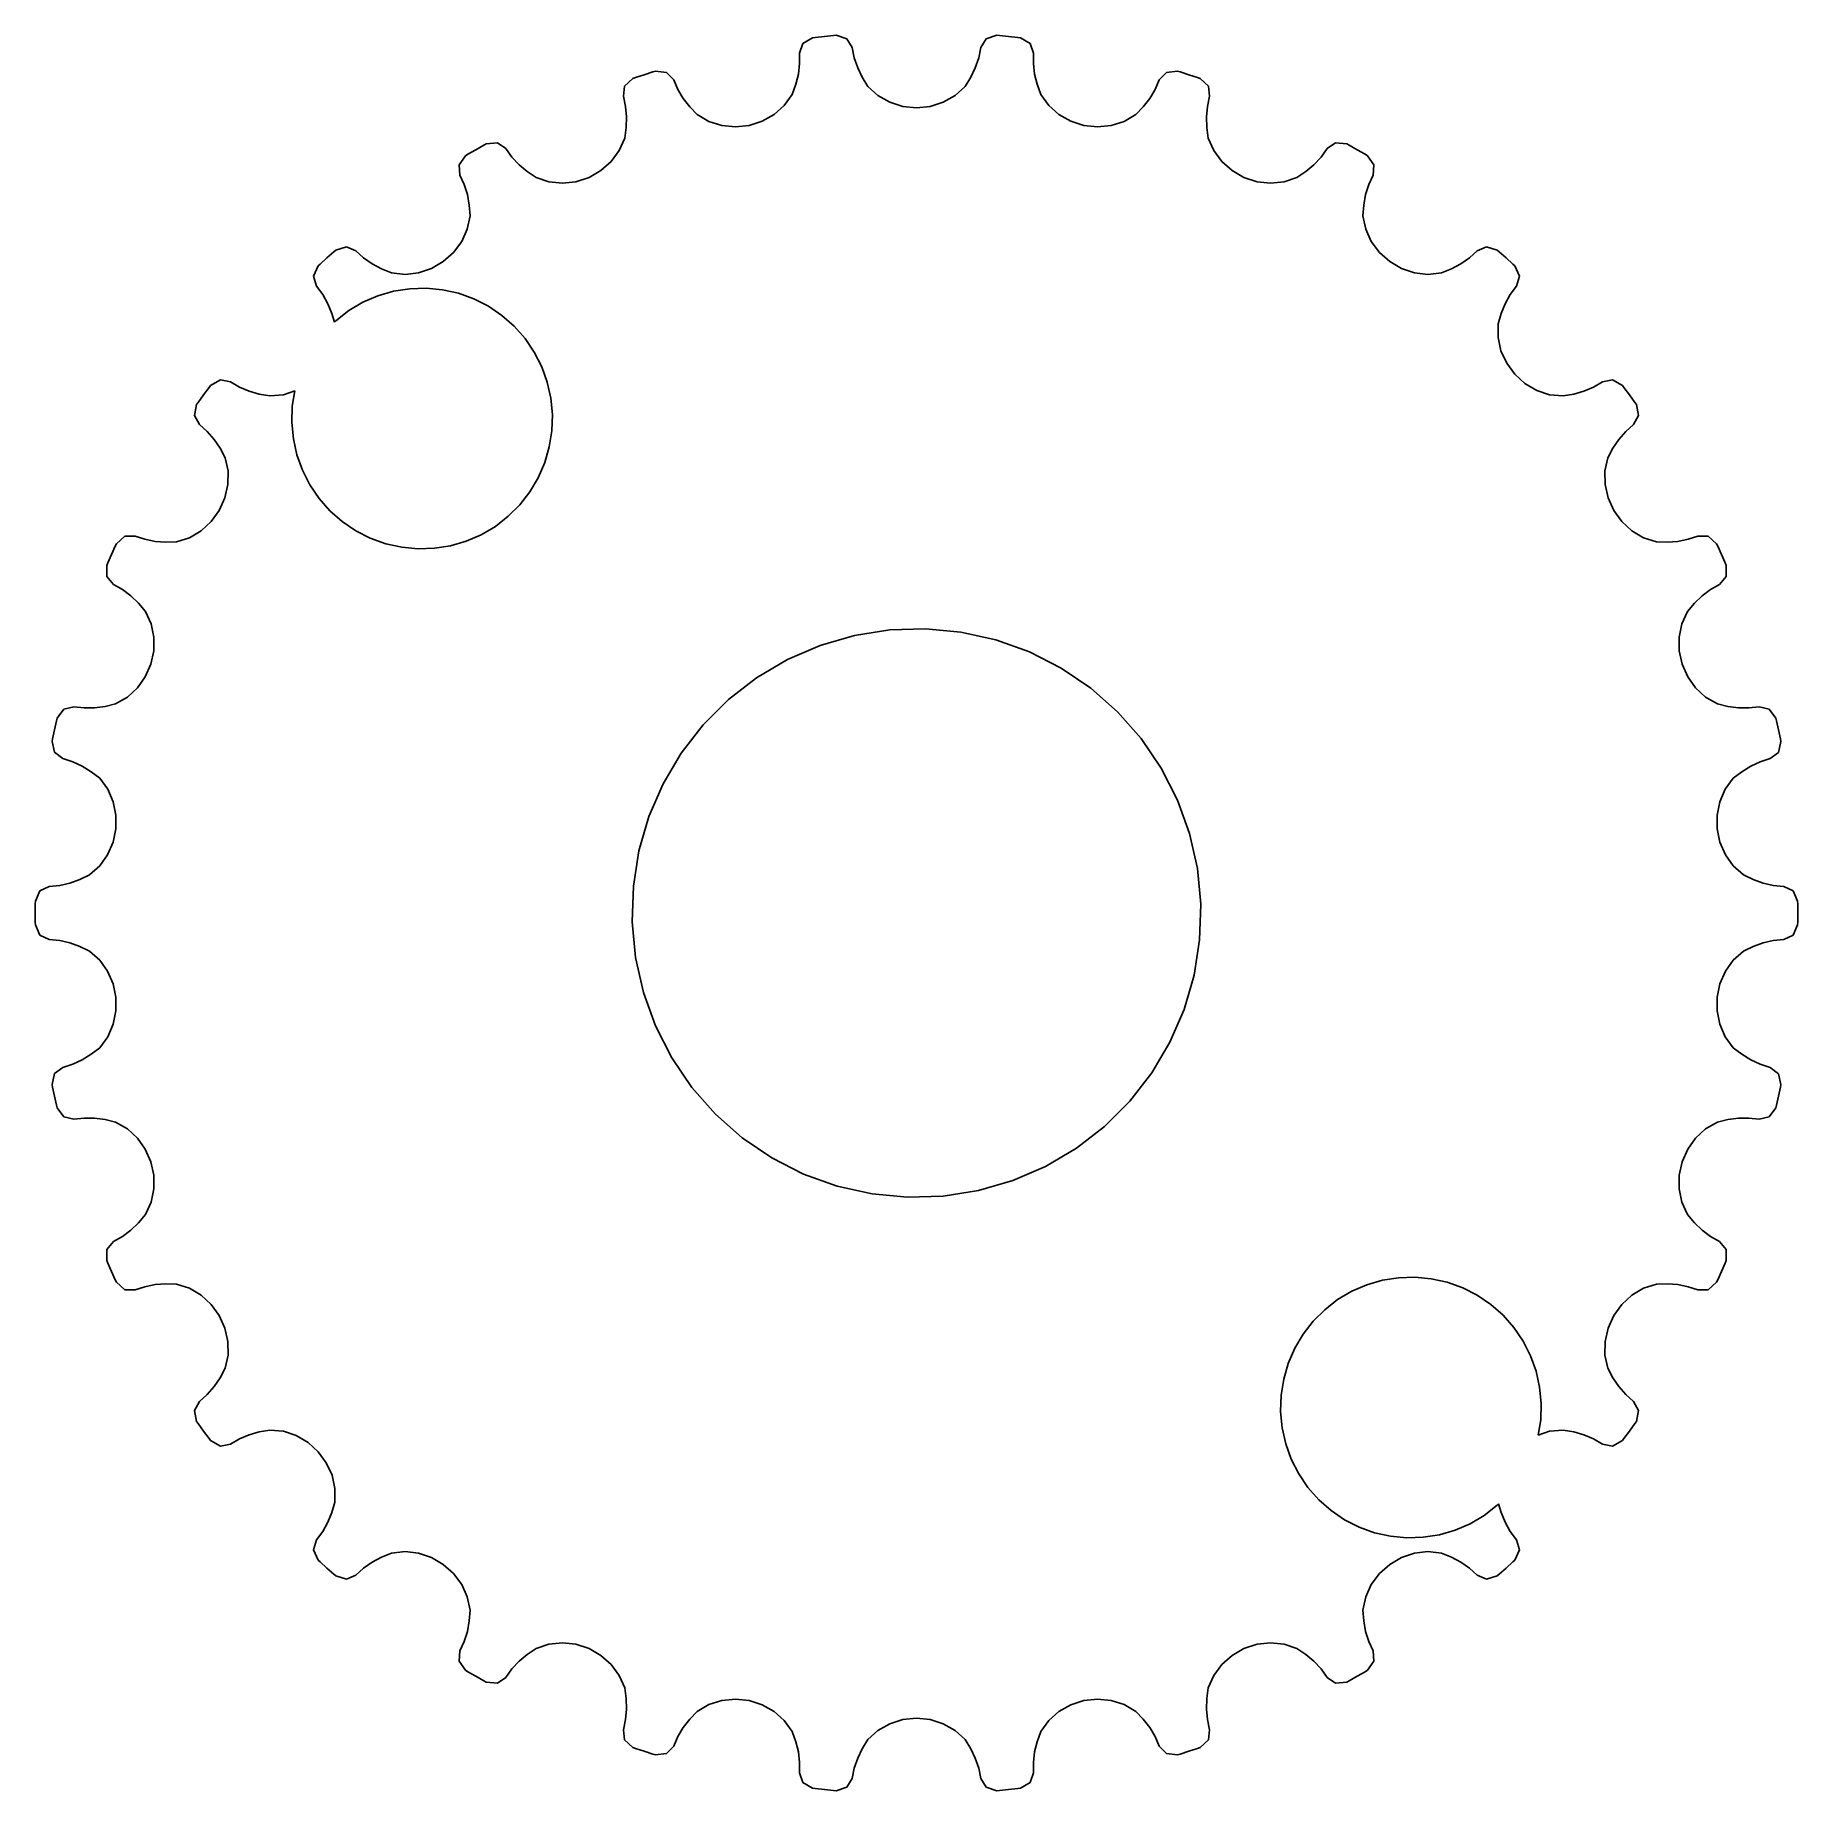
# Model space of a CAD drawing. Header units: metres. Extents: x -9.3 to 9.3, y -9.3 to 9.3.
import ezdxf

# ---------------------------------------------------------------- set-up
doc = ezdxf.new("R2010")
doc.units = ezdxf.units.M

msp = doc.modelspace()

# ---------------------------------------------------------------- linework, layer by layer
for p, q in [((-1.19814, 9.1707), (-1.23386, 9.06772)), ((-1.09613, 9.23033), (-1.19814, 9.1707)), ((-1.06837, 9.23369), (-1.09613, 9.23033)), ((-0.971619, 9.24437), (-1.06837, 9.23369)), ((-0.874756, 9.25404), (-0.971619, 9.24437)), ((-0.846893, 9.25652), (-0.874756, 9.25404)), ((-0.734589, 9.21941), (-0.846893, 9.25652)), ((-0.678375, 9.1261), (-0.734589, 9.21941)), ((-0.655991, 9.0182), (-0.678375, 9.1261)), ((0.678375, 9.1261), (0.656052, 9.0182)), ((0.734741, 9.21941), (0.678375, 9.1261)), ((0.846909, 9.25652), (0.734741, 9.21941)), ((0.874756, 9.25404), (0.846909, 9.25652)), ((0.971619, 9.24437), (0.874756, 9.25404)), ((1.06837, 9.23369), (0.971619, 9.24437)), ((1.09613, 9.23033), (1.06837, 9.23369)), ((1.19827, 9.17067), (1.09613, 9.23033)), ((1.23386, 9.06772), (1.19827, 9.17067)), ((-1.23326, 8.95753), (-1.24623, 8.84779)), ((-1.23386, 9.06772), (-1.23326, 8.95753)), ((-0.620392, 8.91356), (-0.655991, 9.0182)), ((0.656052, 9.0182), (0.620544, 8.91356)), ((1.23332, 8.95752), (1.23386, 9.06772)), ((1.24638, 8.84776), (1.23332, 8.95752)), ((-2.99127, 8.80072), (-3.07864, 8.72119)), ((-2.96481, 8.80978), (-2.99127, 8.80072)), ((-2.87239, 8.84035), (-2.96481, 8.80978)), ((-2.77966, 8.86993), (-2.87239, 8.84035)), ((-2.75293, 8.87816), (-2.77966, 8.86993)), ((-2.63536, 8.8652), (-2.75293, 8.87816)), ((-2.56099, 8.78563), (-2.63536, 8.8652)), ((-2.51665, 8.68474), (-2.56099, 8.78563)), ((-1.27243, 8.73929), (-1.31152, 8.63284)), ((-1.24623, 8.84779), (-1.27243, 8.73929)), ((-0.572189, 8.81287), (-0.620392, 8.91356)), ((-0.511993, 8.71687), (-0.572189, 8.81287)), ((0.572357, 8.81287), (0.511993, 8.71687)), ((0.620544, 8.91356), (0.572357, 8.81287)), ((1.2726, 8.73924), (1.24638, 8.84776)), ((1.31152, 8.63284), (1.2726, 8.73924)), ((2.56099, 8.78563), (2.51671, 8.68472)), ((2.6355, 8.86517), (2.56099, 8.78563)), ((2.75293, 8.87816), (2.6355, 8.86517)), ((2.77966, 8.86993), (2.75293, 8.87816)), ((2.87239, 8.84035), (2.77966, 8.86993)), ((2.96481, 8.80978), (2.87239, 8.84035)), ((2.99127, 8.80072), (2.96481, 8.80978)), ((3.07877, 8.72113), (2.99127, 8.80072)), ((-3.07864, 8.72119), (-3.09218, 8.61302)), ((-3.09218, 8.61302), (-3.0687, 8.50537)), ((-2.46007, 8.58978), (-2.51665, 8.68474)), ((-2.39198, 8.50131), (-2.46007, 8.58978)), ((-1.31152, 8.63284), (-1.39484, 8.51579)), ((-0.406158, 8.61971), (-0.511993, 8.71687)), ((-0.281647, 8.54935), (-0.406158, 8.61971)), ((0.406158, 8.61971), (0.281647, 8.54935)), ((0.511993, 8.71687), (0.406158, 8.61971)), ((1.39484, 8.51579), (1.31152, 8.63284)), ((2.46022, 8.58975), (2.39215, 8.50128)), ((2.51671, 8.68472), (2.46022, 8.58975)), ((3.06874, 8.50536), (3.09218, 8.61302)), ((3.09218, 8.61302), (3.07877, 8.72113)), ((-3.0687, 8.50537), (-3.05856, 8.39534)), ((-3.05856, 8.39534), (-3.06163, 8.28375)), ((-2.31314, 8.41994), (-2.39198, 8.50131)), ((-2.18942, 8.34689), (-2.31314, 8.41994)), ((-1.50201, 8.42108), (-1.62747, 8.35069)), ((-1.39484, 8.51579), (-1.50201, 8.42108)), ((-0.144287, 8.50659), (-0.281647, 8.54935)), ((0, 8.49216), (-0.144287, 8.50659)), ((0.144287, 8.50659), (0, 8.49216)), ((0.281647, 8.54935), (0.144287, 8.50659)), ((1.50201, 8.42108), (1.39484, 8.51579)), ((1.62747, 8.35069), (1.50201, 8.42108)), ((2.31314, 8.41994), (2.18942, 8.34689)), ((2.39215, 8.50128), (2.31314, 8.41994)), ((3.0587, 8.39528), (3.06874, 8.50536)), ((3.06178, 8.28368), (3.0587, 8.39528)), ((-3.06163, 8.28375), (-3.07773, 8.17151)), ((-2.05299, 8.30396), (-2.18942, 8.34689)), ((-1.90976, 8.2907), (-2.05299, 8.30396)), ((-1.76561, 8.30658), (-1.90976, 8.2907)), ((-1.62747, 8.35069), (-1.76561, 8.30658)), ((1.76561, 8.30658), (1.62747, 8.35069)), ((1.90976, 8.2907), (1.76561, 8.30658)), ((2.05299, 8.30396), (1.90976, 8.2907)), ((2.18942, 8.34689), (2.05299, 8.30396)), ((3.07773, 8.17151), (3.06178, 8.28368)), ((-4.73169, 8.00084), (-4.75568, 7.98648)), ((-4.64764, 8.04996), (-4.73169, 8.00084)), ((-4.5631, 8.09819), (-4.64764, 8.04996)), ((-4.53865, 8.11179), (-4.5631, 8.09819)), ((-4.42096, 8.12355), (-4.53865, 8.11179)), ((-4.33165, 8.06117), (-4.42096, 8.12355)), ((-4.26732, 7.97171), (-4.33165, 8.06117)), ((-3.13489, 8.03969), (-3.22003, 7.92477)), ((-3.07773, 8.17151), (-3.13489, 8.03969)), ((3.13489, 8.03969), (3.07773, 8.17151)), ((3.22003, 7.92477), (3.13489, 8.03969)), ((4.33165, 8.06117), (4.26736, 7.97169)), ((4.42108, 8.12349), (4.33165, 8.06117)), ((4.53865, 8.11179), (4.42108, 8.12349)), ((4.5631, 8.09819), (4.53865, 8.11179)), ((4.64764, 8.04996), (4.5631, 8.09819)), ((4.73169, 8.00084), (4.64764, 8.04996)), ((4.75568, 7.98648), (4.73169, 8.00084)), ((-4.75568, 7.98648), (-4.8246, 7.89052)), ((-4.8246, 7.89052), (-4.81535, 7.78191)), ((-4.19223, 7.89059), (-4.26732, 7.97171)), ((-4.10724, 7.81822), (-4.19223, 7.89059)), ((-4.0132, 7.755), (-4.10724, 7.81822)), ((-3.32811, 7.82985), (-3.45407, 7.75797)), ((-3.22003, 7.92477), (-3.32811, 7.82985)), ((3.32811, 7.82985), (3.22003, 7.92477)), ((3.45407, 7.75797), (3.32811, 7.82985)), ((4.10739, 7.81815), (4.0132, 7.755)), ((4.19237, 7.89053), (4.10739, 7.81815)), ((4.26736, 7.97169), (4.19237, 7.89053)), ((4.82472, 7.89044), (4.75568, 7.98648)), ((4.81535, 7.78191), (4.82472, 7.89044)), ((-4.81535, 7.78191), (-4.77, 7.68149)), ((-4.77, 7.68149), (-4.73721, 7.57597)), ((-3.877, 7.70929), (-4.0132, 7.755)), ((-3.73463, 7.69565), (-3.877, 7.70929)), ((-3.59175, 7.71246), (-3.73463, 7.69565)), ((-3.45407, 7.75797), (-3.59175, 7.71246)), ((3.59175, 7.71246), (3.45407, 7.75797)), ((3.73463, 7.69565), (3.59175, 7.71246)), ((3.877, 7.70929), (3.73463, 7.69565)), ((4.0132, 7.755), (3.877, 7.70929)), ((4.73734, 7.57588), (4.77005, 7.68146)), ((4.77005, 7.68146), (4.81535, 7.78191)), ((-4.73721, 7.57597), (-4.71701, 7.46619)), ((-4.71701, 7.46619), (-4.70943, 7.35304)), ((4.70943, 7.35304), (4.71715, 7.46608)), ((4.71715, 7.46608), (4.73734, 7.57588)), ((-4.70943, 7.35304), (-4.73793, 7.21222)), ((4.73793, 7.21222), (4.70943, 7.35304)), ((-4.79732, 7.08211), (-4.8833, 6.96678)), ((-4.73793, 7.21222), (-4.79732, 7.08211)), ((4.79732, 7.08211), (4.73793, 7.21222)), ((4.8833, 6.96678), (4.79732, 7.08211)), ((-6.21976, 6.90775), (-6.29175, 6.84224)), ((-6.14708, 6.9725), (-6.21976, 6.90775)), ((-6.12601, 6.99088), (-6.14708, 6.9725)), ((-6.01334, 7.02686), (-6.12601, 6.99088)), ((-5.91301, 6.98442), (-6.01334, 7.02686)), ((-5.83148, 6.91029), (-5.91301, 6.98442)), ((-5.74117, 6.84656), (-5.83148, 6.91029)), ((-4.8833, 6.96678), (-4.99156, 6.8703)), ((4.99156, 6.8703), (4.8833, 6.96678)), ((5.83153, 6.91026), (5.74129, 6.84647)), ((5.91301, 6.98442), (5.83153, 6.91026)), ((6.01344, 7.02678), (5.91301, 6.98442)), ((6.12601, 6.99088), (6.01344, 7.02678)), ((6.14708, 6.9725), (6.12601, 6.99088)), ((6.21976, 6.90775), (6.14708, 6.9725)), ((6.29175, 6.84224), (6.21976, 6.90775)), ((-6.31224, 6.8232), (-6.35971, 6.715)), ((-6.35971, 6.715), (-6.32808, 6.61069)), ((-6.29175, 6.84224), (-6.31224, 6.8232)), ((-5.64297, 6.79343), (-5.74117, 6.84656)), ((-5.53786, 6.75114), (-5.64297, 6.79343)), ((-5.39513, 6.73474), (-5.53786, 6.75114)), ((-5.25304, 6.75101), (-5.39513, 6.73474)), ((-5.11678, 6.79716), (-5.25304, 6.75101)), ((-4.99156, 6.8703), (-5.11678, 6.79716)), ((5.11678, 6.79716), (4.99156, 6.8703)), ((5.25304, 6.75101), (5.11678, 6.79716)), ((5.39513, 6.73474), (5.25304, 6.75101)), ((5.53786, 6.75114), (5.39513, 6.73474)), ((5.64313, 6.79332), (5.53786, 6.75114)), ((5.74129, 6.84647), (5.64313, 6.79332)), ((6.31224, 6.8232), (6.29175, 6.84224)), ((6.3598, 6.7149), (6.31224, 6.8232)), ((6.32808, 6.61069), (6.3598, 6.7149)), ((-6.32808, 6.61069), (-6.26285, 6.5219)), ((-6.26285, 6.5219), (-6.20883, 6.42549)), ((-5.83914, 6.44003), (-5.68066, 6.50862)), ((-5.68066, 6.50862), (-5.51485, 6.55679)), ((-5.51485, 6.55679), (-5.3443, 6.5838)), ((-5.3443, 6.5838), (-5.17172, 6.58923)), ((-5.17172, 6.58923), (-4.9998, 6.57298)), ((-4.9998, 6.57298), (-4.8313, 6.53531)), ((-4.8313, 6.53531), (-4.66882, 6.47682)), ((6.20894, 6.42537), (6.26288, 6.52185)), ((6.26288, 6.52185), (6.32808, 6.61069)), ((-6.20883, 6.42549), (-6.16624, 6.32231)), ((-6.16624, 6.32231), (-6.14017, 6.23036)), ((-6.12421, 6.24631), (-5.98776, 6.35214)), ((-5.98776, 6.35214), (-5.83914, 6.44003)), ((-4.66882, 6.47682), (-4.51497, 6.39842)), ((-4.51497, 6.39842), (-4.37216, 6.30136)), ((6.1353, 6.21321), (6.16635, 6.32217)), ((6.16635, 6.32217), (6.20894, 6.42537)), ((-6.14017, 6.23036), (-6.12421, 6.24631)), ((-4.37216, 6.30136), (-4.24263, 6.18718)), ((-4.24263, 6.18718), (-4.12845, 6.05765)), ((6.13391, 6.06955), (6.1353, 6.21321)), ((-4.12845, 6.05765), (-4.03139, 5.91484)), ((6.16493, 5.92993), (6.13391, 6.06955)), ((-4.03139, 5.91484), (-3.95299, 5.76099)), ((6.22507, 5.79924), (6.16493, 5.92993)), ((6.3109, 5.68236), (6.22507, 5.79924)), ((-7.3429, 5.62306), (-7.44563, 5.56444)), ((-7.23595, 5.6024), (-7.3429, 5.62306)), ((-7.14078, 5.54684), (-7.23595, 5.6024)), ((-3.95299, 5.76099), (-3.8945, 5.59851)), ((-3.8945, 5.59851), (-3.85683, 5.43001)), ((6.41818, 5.58478), (6.3109, 5.68236)), ((6.54185, 5.51132), (6.41818, 5.58478)), ((7.23595, 5.6024), (7.14081, 5.54681)), ((7.34299, 5.62296), (7.23595, 5.6024)), ((7.44563, 5.56444), (7.34299, 5.62296)), ((-7.52005, 5.46362), (-7.57684, 5.38458)), ((-7.46242, 5.54208), (-7.52005, 5.46362)), ((-7.44563, 5.56444), (-7.46242, 5.54208)), ((-7.03918, 5.50328), (-7.14078, 5.54684)), ((-6.9321, 5.47173), (-7.03918, 5.50328)), ((-6.8205, 5.45222), (-6.9321, 5.47173)), ((-6.67746, 5.46587), (-6.8205, 5.45222)), ((-6.55821, 5.50583), (-6.67746, 5.46587)), ((-6.5838, 5.3443), (-6.55821, 5.50583)), ((-3.85683, 5.43001), (-3.84059, 5.2581)), ((6.67746, 5.46587), (6.54185, 5.51132)), ((6.8205, 5.45222), (6.67746, 5.46587)), ((6.93222, 5.4716), (6.8205, 5.45222)), ((7.03929, 5.50317), (6.93222, 5.4716)), ((7.14081, 5.54681), (7.03929, 5.50317)), ((7.46242, 5.54208), (7.44563, 5.56444)), ((7.52005, 5.46362), (7.46242, 5.54208)), ((7.57684, 5.38458), (7.52005, 5.46362)), ((-7.59293, 5.36169), (-7.61687, 5.246)), ((-7.61687, 5.246), (-7.56424, 5.15054)), ((-7.57684, 5.38458), (-7.59293, 5.36169)), ((-6.58923, 5.17172), (-6.5838, 5.3443)), ((-3.84059, 5.2581), (-3.84601, 5.08551)), ((7.56424, 5.15054), (7.61693, 5.24588)), ((7.59293, 5.36169), (7.57684, 5.38458)), ((7.61693, 5.24588), (7.59293, 5.36169)), ((-7.56424, 5.15054), (-7.48196, 5.07726)), ((-7.48196, 5.07726), (-7.40909, 4.99419)), ((-6.57298, 4.9998), (-6.58923, 5.17172)), ((-3.84601, 5.08551), (-3.87302, 4.91496)), ((7.40916, 4.99405), (7.48199, 5.07721)), ((7.48199, 5.07721), (7.56424, 5.15054)), ((-7.40909, 4.99419), (-7.34598, 4.90211)), ((-7.34598, 4.90211), (-7.29303, 4.80183)), ((-6.53531, 4.8313), (-6.57298, 4.9998)), ((-3.87302, 4.91496), (-3.92119, 4.74915)), ((7.29303, 4.80183), (7.34607, 4.90196)), ((7.34607, 4.90196), (7.40916, 4.99405)), ((-7.29303, 4.80183), (-7.2618, 4.66161)), ((-7.2618, 4.66161), (-7.26312, 4.51859)), ((-6.47682, 4.66882), (-6.53531, 4.8313)), ((-6.39842, 4.51497), (-6.47682, 4.66882)), ((-3.92119, 4.74915), (-3.98978, 4.59067)), ((7.2618, 4.66161), (7.29303, 4.80183)), ((7.26312, 4.51859), (7.2618, 4.66161)), ((-7.26312, 4.51859), (-7.29477, 4.37825)), ((-6.30136, 4.37216), (-6.39842, 4.51497)), ((-3.98978, 4.59067), (-4.07767, 4.44205)), ((7.29477, 4.37825), (7.26312, 4.51859)), ((-7.29477, 4.37825), (-7.35442, 4.24608)), ((-6.18718, 4.24263), (-6.30136, 4.37216)), ((-4.1835, 4.3056), (-4.3056, 4.1835)), ((-4.07767, 4.44205), (-4.1835, 4.3056)), ((7.35442, 4.24608), (7.29477, 4.37825)), ((-7.43907, 4.12833), (-7.54477, 4.03075)), ((-7.35442, 4.24608), (-7.43907, 4.12833)), ((-6.05765, 4.12845), (-6.18718, 4.24263)), ((-5.91484, 4.03139), (-6.05765, 4.12845)), ((-4.3056, 4.1835), (-4.44205, 4.07767)), ((7.43907, 4.12833), (7.35442, 4.24608)), ((7.54477, 4.03075), (7.43907, 4.12833)), ((-8.35153, 3.97351), (-8.43983, 3.89481)), ((-8.24263, 3.97554), (-8.35153, 3.97351)), ((-8.13799, 3.94098), (-8.24263, 3.97554)), ((-8.02956, 3.91949), (-8.13799, 3.94098)), ((-7.91826, 3.91089), (-8.02956, 3.91949)), ((-7.80502, 3.91502), (-7.91826, 3.91089)), ((-7.66797, 3.9581), (-7.80502, 3.91502)), ((-7.54477, 4.03075), (-7.66797, 3.9581)), ((-5.76099, 3.95299), (-5.91484, 4.03139)), ((-5.59851, 3.8945), (-5.76099, 3.95299)), ((-4.74915, 3.92119), (-4.91496, 3.87302)), ((-4.59067, 3.98978), (-4.74915, 3.92119)), ((-4.44205, 4.07767), (-4.59067, 3.98978)), ((7.66797, 3.9581), (7.54477, 4.03075)), ((7.80502, 3.91502), (7.66797, 3.9581)), ((7.91835, 3.91074), (7.80502, 3.91502)), ((8.02963, 3.91936), (7.91835, 3.91074)), ((8.13802, 3.94093), (8.02963, 3.91936)), ((8.24263, 3.97554), (8.13802, 3.94093)), ((8.35161, 3.97339), (8.24263, 3.97554)), ((8.43983, 3.89481), (8.35161, 3.97339)), ((-8.49167, 3.78073), (-8.53079, 3.6916)), ((-8.45161, 3.86945), (-8.49167, 3.78073)), ((-8.43983, 3.89481), (-8.45161, 3.86945)), ((-5.43001, 3.85683), (-5.59851, 3.8945)), ((-5.2581, 3.84059), (-5.43001, 3.85683)), ((-5.08551, 3.84601), (-5.2581, 3.84059)), ((-4.91496, 3.87302), (-5.08551, 3.84601)), ((8.45161, 3.86945), (8.43983, 3.89481)), ((8.49167, 3.78073), (8.45161, 3.86945)), ((8.53079, 3.6916), (8.49167, 3.78073)), ((-8.53079, 3.6916), (-8.54176, 3.66588)), ((-8.54176, 3.66588), (-8.54112, 3.54773)), ((-8.54112, 3.54773), (-8.4698, 3.4653)), ((8.4698, 3.4653), (8.54117, 3.54759)), ((8.54176, 3.66588), (8.53079, 3.6916)), ((8.54117, 3.54759), (8.54176, 3.66588)), ((-8.4698, 3.4653), (-8.37408, 3.41072)), ((-8.37408, 3.41072), (-8.28554, 3.34462)), ((8.28558, 3.34447), (8.3741, 3.41066)), ((8.3741, 3.41066), (8.4698, 3.4653)), ((-8.28554, 3.34462), (-8.20467, 3.26767)), ((-8.20467, 3.26767), (-8.13202, 3.1806)), ((-8.13202, 3.1806), (-8.07231, 3.04991)), ((8.07231, 3.04991), (8.13202, 3.1806)), ((8.13202, 3.1806), (8.20471, 3.2675)), ((8.20471, 3.2675), (8.28558, 3.34447)), ((-8.07231, 3.04991), (-8.04387, 2.90976)), ((-0.654419, 2.92773), (-0.282318, 2.98668)), ((-0.282318, 2.98668), (0.094223, 2.9985)), ((0.094223, 2.9985), (0.469299, 2.96306)), ((8.04387, 2.90976), (8.07231, 3.04991)), ((-8.04387, 2.90976), (-8.04565, 2.7659)), ((-1.36197, 2.673), (-1.0162, 2.82263)), ((-1.0162, 2.82263), (-0.654419, 2.92773)), ((0.469299, 2.96306), (0.83696, 2.88087)), ((0.83696, 2.88087), (1.19144, 2.75325)), ((8.04565, 2.7659), (8.04387, 2.90976)), ((-8.07652, 2.62422), (-8.13484, 2.49144)), ((-8.04565, 2.7659), (-8.07652, 2.62422)), ((-1.68625, 2.48123), (-1.36197, 2.673)), ((1.19144, 2.75325), (1.52711, 2.58221)), ((8.07652, 2.62422), (8.04565, 2.7659)), ((8.13484, 2.49144), (8.07652, 2.62422)), ((-8.13484, 2.49144), (-8.21794, 2.37402)), ((-1.98393, 2.25032), (-1.68625, 2.48123)), ((1.52711, 2.58221), (1.83871, 2.37045)), ((8.21794, 2.37402), (8.13484, 2.49144)), ((-8.32333, 2.27734), (-8.44846, 2.20671)), ((-8.21794, 2.37402), (-8.32333, 2.27734)), ((-2.25032, 1.98393), (-1.98393, 2.25032)), ((1.83871, 2.37045), (2.12131, 2.12131)), ((8.32333, 2.27734), (8.21794, 2.37402)), ((8.44846, 2.20671), (8.32333, 2.27734)), ((-9.06519, 2.05496), (-9.07143, 2.02769)), ((-8.99518, 2.1503), (-9.06519, 2.05496)), ((-8.88907, 2.17493), (-8.99518, 2.1503)), ((-8.77954, 2.16287), (-8.88907, 2.17493)), ((-8.66901, 2.1644), (-8.77954, 2.16287)), ((-8.55835, 2.17912), (-8.66901, 2.1644)), ((-8.44846, 2.20671), (-8.55835, 2.17912)), ((2.12131, 2.12131), (2.37045, 1.83871)), ((8.5584, 2.17897), (8.44846, 2.20671)), ((8.66905, 2.16426), (8.5584, 2.17897)), ((8.77956, 2.16283), (8.66905, 2.16426)), ((8.88907, 2.17493), (8.77956, 2.16283)), ((8.99522, 2.15016), (8.88907, 2.17493)), ((9.06519, 2.05496), (8.99522, 2.15016)), ((9.07143, 2.02769), (9.06519, 2.05496)), ((-9.09216, 1.93259), (-9.11191, 1.83728)), ((-9.07143, 2.02769), (-9.09216, 1.93259)), ((-2.48123, 1.68625), (-2.25032, 1.98393)), ((9.09216, 1.93259), (9.07143, 2.02769)), ((9.11191, 1.83728), (9.09216, 1.93259)), ((-9.11191, 1.83728), (-9.11729, 1.80983)), ((-9.11729, 1.80983), (-9.0921, 1.6944)), ((-9.0921, 1.6944), (-9.00519, 1.6286)), ((-2.673, 1.36197), (-2.48123, 1.68625)), ((2.37045, 1.83871), (2.58221, 1.52711)), ((9.00519, 1.6286), (9.09212, 1.69426)), ((9.09212, 1.69426), (9.11729, 1.80983)), ((9.11729, 1.80983), (9.11191, 1.83728)), ((-9.00519, 1.6286), (-8.90022, 1.59511)), ((-8.90022, 1.59511), (-8.79987, 1.54886)), ((-8.79987, 1.54886), (-8.70476, 1.49042)), ((-8.70476, 1.49042), (-8.6156, 1.42035)), ((2.58221, 1.52711), (2.75325, 1.19144)), ((8.6156, 1.42035), (8.70477, 1.49025)), ((8.70477, 1.49025), (8.79988, 1.54871)), ((8.79988, 1.54871), (8.90022, 1.59506)), ((8.90022, 1.59506), (9.00519, 1.6286)), ((-8.6156, 1.42035), (-8.53003, 1.30495)), ((-8.53003, 1.30495), (-8.47307, 1.17375)), ((-2.82263, 1.0162), (-2.673, 1.36197)), ((8.47307, 1.17375), (8.53003, 1.30495)), ((8.53003, 1.30495), (8.6156, 1.42035)), ((-8.47307, 1.17375), (-8.4449, 1.03268)), ((2.75325, 1.19144), (2.88087, 0.83696)), ((8.4449, 1.03268), (8.47307, 1.17375)), ((-8.4449, 1.03268), (-8.44563, 0.887665)), ((-2.92773, 0.654419), (-2.82263, 1.0162)), ((8.44563, 0.887665), (8.4449, 1.03268)), ((-8.47507, 0.745667), (-8.53195, 0.613541)), ((-8.44563, 0.887665), (-8.47507, 0.745667)), ((2.88087, 0.83696), (2.96306, 0.469299)), ((8.47507, 0.745667), (8.44563, 0.887665)), ((8.53195, 0.613541), (8.47507, 0.745667)), ((-8.53195, 0.613541), (-8.61494, 0.497055)), ((-2.98668, 0.282318), (-2.92773, 0.654419)), ((8.61494, 0.497055), (8.53195, 0.613541)), ((-8.72264, 0.401962), (-8.8244, 0.352127)), ((-8.61494, 0.497055), (-8.72264, 0.401962)), ((2.96306, 0.469299), (2.9985, 0.094223)), ((8.72264, 0.401962), (8.61494, 0.497055)), ((8.82442, 0.351959), (8.72264, 0.401962)), ((-9.24568, 0.233109), (-9.29434, 0.12529)), ((-9.14702, 0.279251), (-9.24568, 0.233109)), ((-9.03737, 0.290237), (-9.14702, 0.279251)), ((-8.92958, 0.314713), (-9.03737, 0.290237)), ((-8.8244, 0.352127), (-8.92958, 0.314713)), ((-2.9985, -0.094223), (-2.98668, 0.282318)), ((8.9296, 0.31456), (8.82442, 0.351959)), ((9.03737, 0.290192), (8.9296, 0.31456)), ((9.14702, 0.279251), (9.03737, 0.290192)), ((9.2457, 0.232971), (9.14702, 0.279251)), ((9.29434, 0.12529), (9.2457, 0.232971)), ((-9.29478, 0.097336), (-9.29529, 0)), ((-9.29529, 0), (-9.29478, -0.097336)), ((-9.29434, 0.12529), (-9.29478, 0.097336)), ((2.9985, 0.094223), (2.98668, -0.282318)), ((9.29478, 0.097336), (9.29434, 0.12529)), ((9.29529, 0), (9.29478, 0.097336)), ((9.29478, -0.097336), (9.29529, 0)), ((-9.29478, -0.097336), (-9.29434, -0.12529)), ((-9.29434, -0.12529), (-9.2457, -0.232971)), ((-2.96306, -0.469299), (-2.9985, -0.094223)), ((9.24568, -0.233109), (9.29434, -0.12529)), ((9.29434, -0.12529), (9.29478, -0.097336)), ((-9.2457, -0.232971), (-9.14702, -0.279251)), ((-9.14702, -0.279251), (-9.03737, -0.290192)), ((-9.03737, -0.290192), (-8.9296, -0.31456)), ((-8.9296, -0.31456), (-8.82442, -0.351959)), ((-8.82442, -0.351959), (-8.72264, -0.401962)), ((2.98668, -0.282318), (2.92773, -0.654419)), ((8.72264, -0.401962), (8.8244, -0.352127)), ((8.8244, -0.352127), (8.92958, -0.314713)), ((8.92958, -0.314713), (9.03737, -0.290237)), ((9.03737, -0.290237), (9.14702, -0.279251)), ((9.14702, -0.279251), (9.24568, -0.233109)), ((-8.72264, -0.401962), (-8.61494, -0.497055)), ((-8.61494, -0.497055), (-8.53195, -0.613541)), ((-2.88087, -0.83696), (-2.96306, -0.469299)), ((8.53195, -0.613541), (8.61494, -0.497055)), ((8.61494, -0.497055), (8.72264, -0.401962)), ((-8.53195, -0.613541), (-8.47507, -0.745667)), ((2.92773, -0.654419), (2.82263, -1.0162)), ((8.47507, -0.745667), (8.53195, -0.613541)), ((-8.47507, -0.745667), (-8.44563, -0.887665)), ((-8.44563, -0.887665), (-8.4449, -1.03268)), ((-2.75325, -1.19144), (-2.88087, -0.83696)), ((8.4449, -1.03268), (8.44563, -0.887665)), ((8.44563, -0.887665), (8.47507, -0.745667)), ((-8.4449, -1.03268), (-8.47307, -1.17375)), ((2.82263, -1.0162), (2.673, -1.36197)), ((8.47307, -1.17375), (8.4449, -1.03268)), ((-8.47307, -1.17375), (-8.53003, -1.30495)), ((-2.58221, -1.52711), (-2.75325, -1.19144)), ((8.53003, -1.30495), (8.47307, -1.17375)), ((-8.6156, -1.42035), (-8.70477, -1.49025)), ((-8.53003, -1.30495), (-8.6156, -1.42035)), ((2.673, -1.36197), (2.48123, -1.68625)), ((8.6156, -1.42035), (8.53003, -1.30495)), ((8.70476, -1.49042), (8.6156, -1.42035)), ((-9.00519, -1.6286), (-9.09212, -1.69426)), ((-8.90022, -1.59506), (-9.00519, -1.6286)), ((-8.79988, -1.54871), (-8.90022, -1.59506)), ((-8.70477, -1.49025), (-8.79988, -1.54871)), ((-2.37045, -1.83871), (-2.58221, -1.52711)), ((8.79987, -1.54886), (8.70476, -1.49042)), ((8.90022, -1.59511), (8.79987, -1.54886)), ((9.00519, -1.6286), (8.90022, -1.59511)), ((9.0921, -1.6944), (9.00519, -1.6286)), ((-9.09212, -1.69426), (-9.11729, -1.80983)), ((-9.11729, -1.80983), (-9.11191, -1.83728)), ((-9.11191, -1.83728), (-9.09216, -1.93259)), ((-2.12131, -2.12131), (-2.37045, -1.83871)), ((2.48123, -1.68625), (2.25032, -1.98393)), ((9.11729, -1.80983), (9.0921, -1.6944)), ((9.09216, -1.93259), (9.11191, -1.83728)), ((9.11191, -1.83728), (9.11729, -1.80983)), ((-9.09216, -1.93259), (-9.07143, -2.02769)), ((-9.07143, -2.02769), (-9.06519, -2.05496)), ((2.25032, -1.98393), (1.98393, -2.25032)), ((9.06519, -2.05496), (9.07143, -2.02769)), ((9.07143, -2.02769), (9.09216, -1.93259)), ((-9.06519, -2.05496), (-8.99522, -2.15016)), ((-8.99522, -2.15016), (-8.88907, -2.17493)), ((-8.88907, -2.17493), (-8.77956, -2.16283)), ((-8.77956, -2.16283), (-8.66905, -2.16426)), ((-8.66905, -2.16426), (-8.5584, -2.17897)), ((-8.5584, -2.17897), (-8.44846, -2.20671)), ((-8.44846, -2.20671), (-8.32333, -2.27734)), ((-1.83871, -2.37045), (-2.12131, -2.12131)), ((8.32333, -2.27734), (8.44846, -2.20671)), ((8.44846, -2.20671), (8.55835, -2.17912)), ((8.55835, -2.17912), (8.66901, -2.1644)), ((8.66901, -2.1644), (8.77954, -2.16287)), ((8.77954, -2.16287), (8.88907, -2.17493)), ((8.88907, -2.17493), (8.99518, -2.1503)), ((8.99518, -2.1503), (9.06519, -2.05496)), ((-8.32333, -2.27734), (-8.21794, -2.37402)), ((-8.21794, -2.37402), (-8.13484, -2.49144)), ((-1.52711, -2.58221), (-1.83871, -2.37045)), ((1.98393, -2.25032), (1.68625, -2.48123)), ((8.13484, -2.49144), (8.21794, -2.37402)), ((8.21794, -2.37402), (8.32333, -2.27734)), ((-8.13484, -2.49144), (-8.07652, -2.62422)), ((-1.19144, -2.75325), (-1.52711, -2.58221)), ((1.68625, -2.48123), (1.36197, -2.673)), ((8.07652, -2.62422), (8.13484, -2.49144)), ((-8.07652, -2.62422), (-8.04565, -2.7659)), ((-8.04565, -2.7659), (-8.04387, -2.90976)), ((-0.83696, -2.88087), (-1.19144, -2.75325)), ((1.36197, -2.673), (1.0162, -2.82263)), ((8.04387, -2.90976), (8.04565, -2.7659)), ((8.04565, -2.7659), (8.07652, -2.62422)), ((-8.04387, -2.90976), (-8.07231, -3.04991)), ((-0.469299, -2.96306), (-0.83696, -2.88087)), ((-0.094223, -2.9985), (-0.469299, -2.96306)), ((0.654419, -2.92773), (0.282318, -2.98668)), ((1.0162, -2.82263), (0.654419, -2.92773)), ((8.07231, -3.04991), (8.04387, -2.90976)), ((-8.07231, -3.04991), (-8.13202, -3.1806)), ((0.282318, -2.98668), (-0.094223, -2.9985)), ((8.13202, -3.1806), (8.07231, -3.04991)), ((-8.28558, -3.34447), (-8.3741, -3.41066)), ((-8.20471, -3.2675), (-8.28558, -3.34447)), ((-8.13202, -3.1806), (-8.20471, -3.2675)), ((8.20467, -3.26767), (8.13202, -3.1806)), ((8.28554, -3.34462), (8.20467, -3.26767)), ((8.37408, -3.41072), (8.28554, -3.34462)), ((-8.4698, -3.4653), (-8.54117, -3.54759)), ((-8.3741, -3.41066), (-8.4698, -3.4653)), ((8.4698, -3.4653), (8.37408, -3.41072)), ((8.54112, -3.54773), (8.4698, -3.4653)), ((-8.54117, -3.54759), (-8.54176, -3.66588)), ((-8.54176, -3.66588), (-8.53079, -3.6916)), ((-8.53079, -3.6916), (-8.49167, -3.78073)), ((8.49167, -3.78073), (8.53079, -3.6916)), ((8.53079, -3.6916), (8.54176, -3.66588)), ((8.54176, -3.66588), (8.54112, -3.54773)), ((-8.49167, -3.78073), (-8.45161, -3.86945)), ((-8.45161, -3.86945), (-8.43983, -3.89481)), ((-8.43983, -3.89481), (-8.35161, -3.97339)), ((4.74915, -3.92119), (4.91496, -3.87302)), ((4.91496, -3.87302), (5.08551, -3.84601)), ((5.08551, -3.84601), (5.2581, -3.84059)), ((5.2581, -3.84059), (5.43001, -3.85683)), ((5.43001, -3.85683), (5.59851, -3.8945)), ((5.59851, -3.8945), (5.76099, -3.95299)), ((8.35153, -3.97351), (8.43983, -3.89481)), ((8.43983, -3.89481), (8.45161, -3.86945)), ((8.45161, -3.86945), (8.49167, -3.78073)), ((-8.35161, -3.97339), (-8.24263, -3.97554)), ((-8.24263, -3.97554), (-8.13802, -3.94093)), ((-8.13802, -3.94093), (-8.02963, -3.91936)), ((-8.02963, -3.91936), (-7.91835, -3.91074)), ((-7.91835, -3.91074), (-7.80502, -3.91502)), ((-7.80502, -3.91502), (-7.66797, -3.9581)), ((-7.66797, -3.9581), (-7.54477, -4.03075)), ((-7.54477, -4.03075), (-7.43907, -4.12833)), ((4.3056, -4.1835), (4.44205, -4.07767)), ((4.44205, -4.07767), (4.59067, -3.98978)), ((4.59067, -3.98978), (4.74915, -3.92119)), ((5.76099, -3.95299), (5.91484, -4.03139)), ((5.91484, -4.03139), (6.05765, -4.12845)), ((7.43907, -4.12833), (7.54477, -4.03075)), ((7.54477, -4.03075), (7.66797, -3.9581)), ((7.66797, -3.9581), (7.80502, -3.91502)), ((7.80502, -3.91502), (7.91826, -3.91089)), ((7.91826, -3.91089), (8.02956, -3.91949)), ((8.02956, -3.91949), (8.13799, -3.94098)), ((8.13799, -3.94098), (8.24263, -3.97554)), ((8.24263, -3.97554), (8.35153, -3.97351)), ((-7.43907, -4.12833), (-7.35442, -4.24608)), ((-7.35442, -4.24608), (-7.29477, -4.37825)), ((4.1835, -4.3056), (4.3056, -4.1835)), ((6.05765, -4.12845), (6.18718, -4.24263)), ((6.18718, -4.24263), (6.30136, -4.37216)), ((7.29477, -4.37825), (7.35442, -4.24608)), ((7.35442, -4.24608), (7.43907, -4.12833)), ((-7.29477, -4.37825), (-7.26312, -4.51859)), ((3.98978, -4.59067), (4.07767, -4.44205)), ((4.07767, -4.44205), (4.1835, -4.3056)), ((6.30136, -4.37216), (6.39842, -4.51497)), ((7.26312, -4.51859), (7.29477, -4.37825)), ((-7.26312, -4.51859), (-7.2618, -4.66161)), ((3.92119, -4.74915), (3.98978, -4.59067)), ((6.39842, -4.51497), (6.47682, -4.66882)), ((7.2618, -4.66161), (7.26312, -4.51859)), ((-7.29303, -4.80183), (-7.34607, -4.90196)), ((-7.2618, -4.66161), (-7.29303, -4.80183)), ((3.87302, -4.91496), (3.92119, -4.74915)), ((6.47682, -4.66882), (6.53531, -4.8313)), ((6.53531, -4.8313), (6.57298, -4.9998)), ((7.29303, -4.80183), (7.2618, -4.66161)), ((7.34598, -4.90211), (7.29303, -4.80183)), ((-7.40916, -4.99405), (-7.48199, -5.07721)), ((-7.34607, -4.90196), (-7.40916, -4.99405)), ((3.84601, -5.08551), (3.87302, -4.91496)), ((6.57298, -4.9998), (6.58923, -5.17172)), ((7.40909, -4.99419), (7.34598, -4.90211)), ((7.48196, -5.07726), (7.40909, -4.99419)), ((-7.56424, -5.15054), (-7.61693, -5.24588)), ((-7.48199, -5.07721), (-7.56424, -5.15054)), ((3.84059, -5.2581), (3.84601, -5.08551)), ((6.58923, -5.17172), (6.5838, -5.3443)), ((7.56424, -5.15054), (7.48196, -5.07726)), ((7.61687, -5.246), (7.56424, -5.15054)), ((-7.61693, -5.24588), (-7.59293, -5.36169)), ((-7.59293, -5.36169), (-7.57684, -5.38458)), ((-7.57684, -5.38458), (-7.52005, -5.46362)), ((3.85683, -5.43001), (3.84059, -5.2581)), ((6.5838, -5.3443), (6.55821, -5.50583)), ((7.52005, -5.46362), (7.57684, -5.38458)), ((7.57684, -5.38458), (7.59293, -5.36169)), ((7.59293, -5.36169), (7.61687, -5.246)), ((-7.52005, -5.46362), (-7.46242, -5.54208)), ((-7.46242, -5.54208), (-7.44563, -5.56444)), ((-7.44563, -5.56444), (-7.34299, -5.62296)), ((-7.23595, -5.6024), (-7.14081, -5.54681)), ((-7.14081, -5.54681), (-7.03929, -5.50317)), ((-7.03929, -5.50317), (-6.93222, -5.4716)), ((-6.93222, -5.4716), (-6.8205, -5.45222)), ((-6.8205, -5.45222), (-6.67746, -5.46587)), ((-6.67746, -5.46587), (-6.54185, -5.51132)), ((-6.54185, -5.51132), (-6.41818, -5.58478)), ((3.8945, -5.59851), (3.85683, -5.43001)), ((6.55821, -5.50583), (6.67746, -5.46587)), ((6.67746, -5.46587), (6.8205, -5.45222)), ((6.8205, -5.45222), (6.9321, -5.47173)), ((6.9321, -5.47173), (7.03918, -5.50328)), ((7.03918, -5.50328), (7.14078, -5.54684)), ((7.14078, -5.54684), (7.23595, -5.6024)), ((7.3429, -5.62306), (7.44563, -5.56444)), ((7.44563, -5.56444), (7.46242, -5.54208)), ((7.46242, -5.54208), (7.52005, -5.46362)), ((-7.34299, -5.62296), (-7.23595, -5.6024)), ((-6.41818, -5.58478), (-6.3109, -5.68236)), ((-6.3109, -5.68236), (-6.22507, -5.79924)), ((3.95299, -5.76099), (3.8945, -5.59851)), ((4.03139, -5.91484), (3.95299, -5.76099)), ((7.23595, -5.6024), (7.3429, -5.62306)), ((-6.22507, -5.79924), (-6.16493, -5.92993)), ((-6.16493, -5.92993), (-6.13391, -6.06955)), ((4.12845, -6.05765), (4.03139, -5.91484)), ((-6.13391, -6.06955), (-6.1353, -6.21321)), ((4.24263, -6.18718), (4.12845, -6.05765)), ((-6.1353, -6.21321), (-6.16635, -6.32217)), ((4.37216, -6.30136), (4.24263, -6.18718)), ((4.51497, -6.39842), (4.37216, -6.30136)), ((6.12421, -6.24631), (5.98776, -6.35214)), ((6.14017, -6.23036), (6.12421, -6.24631)), ((6.16624, -6.32231), (6.14017, -6.23036)), ((-6.20894, -6.42537), (-6.26288, -6.52185)), ((-6.16635, -6.32217), (-6.20894, -6.42537)), ((4.66882, -6.47682), (4.51497, -6.39842)), ((4.8313, -6.53531), (4.66882, -6.47682)), ((5.83914, -6.44003), (5.68066, -6.50862)), ((5.98776, -6.35214), (5.83914, -6.44003)), ((6.20883, -6.42549), (6.16624, -6.32231)), ((6.26285, -6.5219), (6.20883, -6.42549)), ((-6.32808, -6.61069), (-6.3598, -6.7149)), ((-6.26288, -6.52185), (-6.32808, -6.61069)), ((4.9998, -6.57298), (4.8313, -6.53531)), ((5.17172, -6.58923), (4.9998, -6.57298)), ((5.3443, -6.5838), (5.17172, -6.58923)), ((5.51485, -6.55679), (5.3443, -6.5838)), ((5.68066, -6.50862), (5.51485, -6.55679)), ((6.32808, -6.61069), (6.26285, -6.5219)), ((6.35971, -6.715), (6.32808, -6.61069)), ((-6.3598, -6.7149), (-6.31224, -6.8232)), ((-6.31224, -6.8232), (-6.29175, -6.84224)), ((-6.29175, -6.84224), (-6.21976, -6.90775)), ((-5.83153, -6.91026), (-5.74129, -6.84647)), ((-5.74129, -6.84647), (-5.64313, -6.79332)), ((-5.64313, -6.79332), (-5.53786, -6.75114)), ((-5.53786, -6.75114), (-5.39513, -6.73474)), ((-5.39513, -6.73474), (-5.25304, -6.75101)), ((-5.25304, -6.75101), (-5.11678, -6.79716)), ((-5.11678, -6.79716), (-4.99156, -6.8703)), ((-4.99156, -6.8703), (-4.8833, -6.96678)), ((4.8833, -6.96678), (4.99156, -6.8703)), ((4.99156, -6.8703), (5.11678, -6.79716)), ((5.11678, -6.79716), (5.25304, -6.75101)), ((5.25304, -6.75101), (5.39513, -6.73474)), ((5.39513, -6.73474), (5.53786, -6.75114)), ((5.53786, -6.75114), (5.64297, -6.79343)), ((5.64297, -6.79343), (5.74117, -6.84656)), ((5.74117, -6.84656), (5.83148, -6.91029)), ((6.21976, -6.90775), (6.29175, -6.84224)), ((6.29175, -6.84224), (6.31224, -6.8232)), ((6.31224, -6.8232), (6.35971, -6.715)), ((-6.21976, -6.90775), (-6.14708, -6.9725)), ((-6.14708, -6.9725), (-6.12601, -6.99088)), ((-6.12601, -6.99088), (-6.01344, -7.02678)), ((-6.01344, -7.02678), (-5.91301, -6.98442)), ((-5.91301, -6.98442), (-5.83153, -6.91026)), ((-4.8833, -6.96678), (-4.79732, -7.08211)), ((4.79732, -7.08211), (4.8833, -6.96678)), ((5.83148, -6.91029), (5.91301, -6.98442)), ((5.91301, -6.98442), (6.01334, -7.02686)), ((6.01334, -7.02686), (6.12601, -6.99088)), ((6.12601, -6.99088), (6.14708, -6.9725)), ((6.14708, -6.9725), (6.21976, -6.90775)), ((-4.79732, -7.08211), (-4.73793, -7.21222)), ((-4.73793, -7.21222), (-4.70943, -7.35304)), ((4.70943, -7.35304), (4.73793, -7.21222)), ((4.73793, -7.21222), (4.79732, -7.08211)), ((-4.70943, -7.35304), (-4.71715, -7.46608)), ((4.71701, -7.46619), (4.70943, -7.35304)), ((-4.73734, -7.57588), (-4.77005, -7.68146)), ((-4.71715, -7.46608), (-4.73734, -7.57588)), ((4.73721, -7.57597), (4.71701, -7.46619)), ((4.77, -7.68149), (4.73721, -7.57597)), ((-4.81535, -7.78191), (-4.82472, -7.89044)), ((-4.77005, -7.68146), (-4.81535, -7.78191)), ((-4.10739, -7.81815), (-4.0132, -7.755)), ((-4.0132, -7.755), (-3.877, -7.70929)), ((-3.877, -7.70929), (-3.73463, -7.69565)), ((-3.73463, -7.69565), (-3.59175, -7.71246)), ((-3.59175, -7.71246), (-3.45407, -7.75797)), ((-3.45407, -7.75797), (-3.32811, -7.82985)), ((3.32811, -7.82985), (3.45407, -7.75797)), ((3.45407, -7.75797), (3.59175, -7.71246)), ((3.59175, -7.71246), (3.73463, -7.69565)), ((3.73463, -7.69565), (3.877, -7.70929)), ((3.877, -7.70929), (4.0132, -7.755)), ((4.0132, -7.755), (4.10724, -7.81822)), ((4.81535, -7.78191), (4.77, -7.68149)), ((4.8246, -7.89052), (4.81535, -7.78191)), ((-4.82472, -7.89044), (-4.75568, -7.98648)), ((-4.75568, -7.98648), (-4.73169, -8.00084)), ((-4.33165, -8.06117), (-4.26736, -7.97169)), ((-4.26736, -7.97169), (-4.19237, -7.89053)), ((-4.19237, -7.89053), (-4.10739, -7.81815)), ((-3.32811, -7.82985), (-3.22003, -7.92477)), ((-3.22003, -7.92477), (-3.13489, -8.03969)), ((3.13489, -8.03969), (3.22003, -7.92477)), ((3.22003, -7.92477), (3.32811, -7.82985)), ((4.10724, -7.81822), (4.19223, -7.89059)), ((4.19223, -7.89059), (4.26732, -7.97171)), ((4.26732, -7.97171), (4.33165, -8.06117)), ((4.73169, -8.00084), (4.75568, -7.98648)), ((4.75568, -7.98648), (4.8246, -7.89052)), ((-4.73169, -8.00084), (-4.64764, -8.04996)), ((-4.64764, -8.04996), (-4.5631, -8.09819)), ((-4.5631, -8.09819), (-4.53865, -8.11179)), ((-4.53865, -8.11179), (-4.42108, -8.12349)), ((-4.42108, -8.12349), (-4.33165, -8.06117)), ((-3.13489, -8.03969), (-3.07773, -8.17151)), ((-3.07773, -8.17151), (-3.06178, -8.28368)), ((3.06163, -8.28375), (3.07773, -8.17151)), ((3.07773, -8.17151), (3.13489, -8.03969)), ((4.33165, -8.06117), (4.42096, -8.12355)), ((4.42096, -8.12355), (4.53865, -8.11179)), ((4.53865, -8.11179), (4.5631, -8.09819)), ((4.5631, -8.09819), (4.64764, -8.04996)), ((4.64764, -8.04996), (4.73169, -8.00084)), ((-3.06178, -8.28368), (-3.0587, -8.39528)), ((-2.31314, -8.41994), (-2.18942, -8.34689)), ((-2.18942, -8.34689), (-2.05299, -8.30396)), ((-2.05299, -8.30396), (-1.90976, -8.2907)), ((-1.90976, -8.2907), (-1.76561, -8.30658)), ((-1.76561, -8.30658), (-1.62747, -8.35069)), ((-1.62747, -8.35069), (-1.50201, -8.42108)), ((1.50201, -8.42108), (1.62747, -8.35069)), ((1.62747, -8.35069), (1.76561, -8.30658)), ((1.76561, -8.30658), (1.90976, -8.2907)), ((1.90976, -8.2907), (2.05299, -8.30396)), ((2.05299, -8.30396), (2.18942, -8.34689)), ((2.18942, -8.34689), (2.31314, -8.41994)), ((3.05856, -8.39534), (3.06163, -8.28375)), ((-3.06874, -8.50536), (-3.09218, -8.61302)), ((-3.0587, -8.39528), (-3.06874, -8.50536)), ((-2.46022, -8.58975), (-2.39215, -8.50128)), ((-2.39215, -8.50128), (-2.31314, -8.41994)), ((-1.50201, -8.42108), (-1.39484, -8.51579)), ((-1.39484, -8.51579), (-1.31152, -8.63284)), ((-0.406158, -8.61971), (-0.281647, -8.54935)), ((-0.281647, -8.54935), (-0.144287, -8.50659)), ((-0.144287, -8.50659), (0, -8.49216)), ((0, -8.49216), (0.144287, -8.50659)), ((0.144287, -8.50659), (0.281647, -8.54935)), ((0.281647, -8.54935), (0.406158, -8.61971)), ((1.31152, -8.63284), (1.39484, -8.51579)), ((1.39484, -8.51579), (1.50201, -8.42108)), ((2.31314, -8.41994), (2.39198, -8.50131)), ((2.39198, -8.50131), (2.46007, -8.58978)), ((3.0687, -8.50537), (3.05856, -8.39534)), ((3.09218, -8.61302), (3.0687, -8.50537)), ((-3.09218, -8.61302), (-3.07877, -8.72113)), ((-3.07877, -8.72113), (-2.99127, -8.80072)), ((-2.56099, -8.78563), (-2.51671, -8.68472)), ((-2.51671, -8.68472), (-2.46022, -8.58975)), ((-1.31152, -8.63284), (-1.2726, -8.73924)), ((-0.572357, -8.81287), (-0.511993, -8.71687)), ((-0.511993, -8.71687), (-0.406158, -8.61971)), ((0.406158, -8.61971), (0.511993, -8.71687)), ((0.511993, -8.71687), (0.572189, -8.81287)), ((1.27243, -8.73929), (1.31152, -8.63284)), ((2.46007, -8.58978), (2.51665, -8.68474)), ((2.51665, -8.68474), (2.56099, -8.78563)), ((2.99127, -8.80072), (3.07864, -8.72119)), ((3.07864, -8.72119), (3.09218, -8.61302)), ((-2.99127, -8.80072), (-2.96481, -8.80978)), ((-2.96481, -8.80978), (-2.87239, -8.84035)), ((-2.87239, -8.84035), (-2.77966, -8.86993)), ((-2.77966, -8.86993), (-2.75293, -8.87816)), ((-2.75293, -8.87816), (-2.6355, -8.86517)), ((-2.6355, -8.86517), (-2.56099, -8.78563)), ((-1.2726, -8.73924), (-1.24638, -8.84776)), ((-1.24638, -8.84776), (-1.23332, -8.95752)), ((-0.656052, -9.0182), (-0.620544, -8.91356)), ((-0.620544, -8.91356), (-0.572357, -8.81287)), ((0.572189, -8.81287), (0.620392, -8.91356)), ((0.620392, -8.91356), (0.655991, -9.0182)), ((1.23326, -8.95753), (1.24623, -8.84779)), ((1.24623, -8.84779), (1.27243, -8.73929)), ((2.56099, -8.78563), (2.63536, -8.8652)), ((2.63536, -8.8652), (2.75293, -8.87816)), ((2.75293, -8.87816), (2.77966, -8.86993)), ((2.77966, -8.86993), (2.87239, -8.84035)), ((2.87239, -8.84035), (2.96481, -8.80978)), ((2.96481, -8.80978), (2.99127, -8.80072)), ((-1.23332, -8.95752), (-1.23386, -9.06772)), ((-1.23386, -9.06772), (-1.19827, -9.17067)), ((-0.678375, -9.1261), (-0.656052, -9.0182)), ((0.655991, -9.0182), (0.678375, -9.1261)), ((1.19814, -9.1707), (1.23386, -9.06772)), ((1.23386, -9.06772), (1.23326, -8.95753)), ((-1.19827, -9.17067), (-1.09613, -9.23033)), ((-1.09613, -9.23033), (-1.06837, -9.23369)), ((-1.06837, -9.23369), (-0.971619, -9.24437)), ((-0.971619, -9.24437), (-0.874756, -9.25404)), ((-0.874756, -9.25404), (-0.846909, -9.25652)), ((-0.846909, -9.25652), (-0.734741, -9.21941)), ((-0.734741, -9.21941), (-0.678375, -9.1261)), ((0.678375, -9.1261), (0.734589, -9.21941)), ((0.734589, -9.21941), (0.846893, -9.25652)), ((0.846893, -9.25652), (0.874756, -9.25404)), ((0.874756, -9.25404), (0.971619, -9.24437)), ((0.971619, -9.24437), (1.06837, -9.23369)), ((1.06837, -9.23369), (1.09613, -9.23033)), ((1.09613, -9.23033), (1.19814, -9.1707))]:
    msp.add_line(p, q)

doc.saveas('drawing.dxf')
